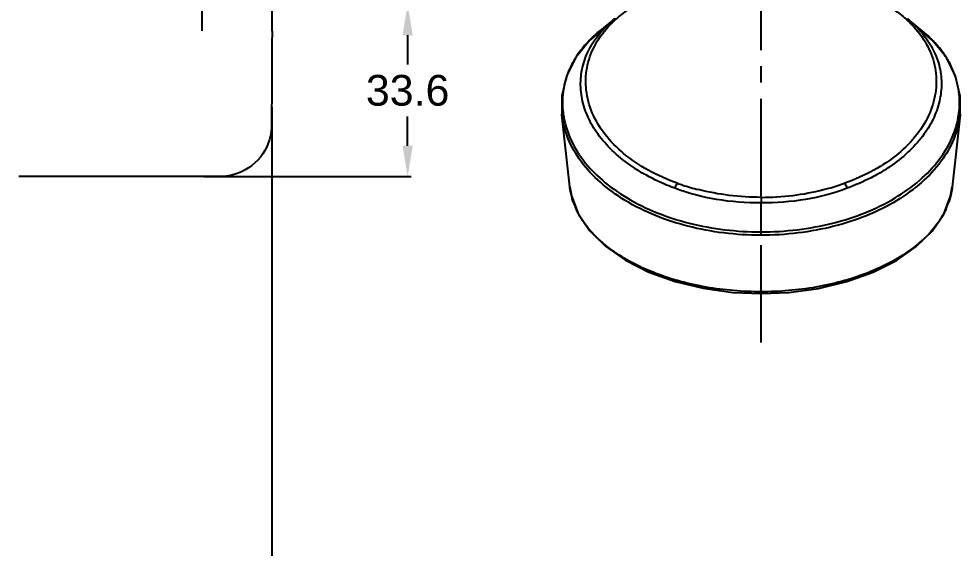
# Model space of a CAD drawing. Header units: millimetres. Extents: x 5859 to 6700, y -2125 to -1530.
# Drawn here: x 6155.4 to 6339.2, y -1928.2 to -1824.7 of the extents above; entities that cross this region are included whole.
import ezdxf

# ---------------------------------------------------------------- set-up
doc = ezdxf.new("R2010")
doc.units = ezdxf.units.MM
doc.linetypes.add('CENTER2', pattern=[28.575, 19.05, -3.175, 3.175, -3.175])
doc.layers.add('5', color=2, linetype='Continuous', lineweight=9)
doc.layers.add('CENTER', color=1, linetype='CENTER2')
doc.styles.get("Standard").update_dxf_attribs({"font": 'arial.ttf'})
doc.dimstyles.new('A4', dxfattribs={"dimtxt": 4, "dimasz": 3.5, "dimexe": 0.7, "dimexo": 0.625, "dimgap": 0.5, "dimtad": 1, "dimdec": 1, "dimdsep": 46, "dimtxsty": 'Standard', "dimcen": 2.5, "dimclrd": 5, "dimclre": 5, "dimclrt": 7, "dimadec": 3, "dimazin": 2, "dimtfac": 1, "dimtdec": 1, "dimtmove": 0, "dimatfit": 3, "dimfxl": 1.25, "dimarcsym": 0})

# ---------------------------------------------------------------- blocks, each defined once
blk = doc.blocks.new('*D118')
at = {"layer": '5', "color": 3, "lineweight": -2, "transparency": 16777216}
for p, q in [((6027.25, -1837.91), (6027.25, -2012.34)), ((6204.75, -1842.03), (6204.75, -2012.34)), ((6033.25, -2011.64), (6104.14, -2011.64)), ((6198.75, -2011.64), (6127.87, -2011.64))]:
    blk.add_line(p, q, dxfattribs=at)
at = {"layer": '5', "color": 3, "transparency": 16777216}
for points in [[(6033.25, -2010.64), (6033.25, -2012.64), (6027.25, -2011.64)], [(6198.75, -2010.64), (6198.75, -2012.64), (6204.75, -2011.64)]]:
    blk.add_solid(points, dxfattribs=at)
at = {"layer": '5', "color": 4, "transparency": 16777216, "insert": (6116, -2011.64), "char_height": 6, "attachment_point": 5}
blk.add_mtext('177.5', dxfattribs=at)
blk = doc.blocks.new('*D119')
at = {"layer": '5', "color": 3, "lineweight": -2, "transparency": 16777216}
for p, q in [((6204.25, -1821.94), (6232, -1821.94)), ((6231.3, -1827.94), (6231.3, -1833.68)), ((6231.3, -1849.55), (6231.3, -1843.81)), ((6191.44, -1855.55), (6232, -1855.55))]:
    blk.add_line(p, q, dxfattribs=at)
at = {"layer": '5', "color": 3, "transparency": 16777216}
for points in [[(6230.3, -1827.94), (6232.3, -1827.94), (6231.3, -1821.94)], [(6230.3, -1849.55), (6232.3, -1849.55), (6231.3, -1855.55)]]:
    blk.add_solid(points, dxfattribs=at)
at = {"layer": '5', "color": 4, "transparency": 16777216, "insert": (6231.3, -1838.75), "char_height": 6, "attachment_point": 5}
blk.add_mtext('33.6', dxfattribs=at)

msp = doc.modelspace()

# ---------------------------------------------------------------- linework, layer by layer
at = {"color": 7, "linetype": 'Continuous'}
for p, q in [((6204.81, -1827.17), (6204.82, -1822.88)), ((6190.21, -1855.56), (6155.36, -1855.56)), ((6191.42, -1855.55), (6190.21, -1855.56)), ((6192.53, -1855.55), (6191.42, -1855.55)), ((6193.68, -1855.55), (6192.53, -1855.55)), ((6194.79, -1855.54), (6193.68, -1855.55))]:
    msp.add_line(p, q, dxfattribs=at)
at = {"linetype": 'Continuous'}
for p, q in [((6271.7, -1824.74), (6270.56, -1825.67)), ((6271.4, -1824.99), (6271.69, -1824.75)), ((6271.57, -1824.89), (6271.4, -1824.99)), ((6329.88, -1825.51), (6328.93, -1824.74)), ((6328.94, -1824.75), (6329.23, -1824.99)), ((6329.06, -1824.89), (6329.23, -1824.99)), ((6331.07, -1826.49), (6329.88, -1825.51)), ((6333.77, -1828.88), (6330.4, -1826.07)), ((6331.82, -1827.1), (6331.07, -1826.49)), ((6266.81, -1828.93), (6266.76, -1828.98)), ((6261.43, -1843.42), (6261.43, -1843.4)), ((6261.44, -1843.51), (6261.43, -1843.42)), ((6262.96, -1857.56), (6261.44, -1843.51)), ((6339.19, -1843.51), (6337.66, -1857.66)), ((6339.2, -1843.4), (6339.19, -1843.51)), ((6284.01, -1856.89), (6283.95, -1856.87)), ((6316.62, -1856.89), (6316.68, -1856.87)), ((6262.96, -1857.57), (6262.96, -1857.56)), ((6262.97, -1857.66), (6262.96, -1857.57)), ((6337.35, -1859.39), (6337.67, -1857.56)), ((6300.32, -1859.63), (6300.32, -1860.71)), ((6300.32, -1867.04), (6300.32, -1860.71)), ((6300.32, -1878.44), (6300.32, -1878.09))]:
    msp.add_line(p, q, dxfattribs=at)
at = {"color": 7, "linetype": 'Continuous'}
for points in [[(6204.81, -1827.17), (6204.8, -1829.61), (6204.8, -1832.11), (6204.79, -1834.68), (6204.77, -1837.32), (6204.76, -1840.02), (6204.74, -1842.79), (6204.72, -1845.58)], [(6204.72, -1845.58), (6204.71, -1845.98), (6204.64, -1846.76), (6204.51, -1847.53), (6204.32, -1848.3), (6204.07, -1849.04), (6203.77, -1849.76), (6203.41, -1850.46), (6203, -1851.12), (6202.53, -1851.76), (6202.02, -1852.35), (6201.47, -1852.9), (6200.87, -1853.41), (6200.24, -1853.87), (6199.58, -1854.28), (6198.88, -1854.63), (6198.17, -1854.93), (6197.43, -1855.17), (6196.67, -1855.35), (6195.91, -1855.47), (6195.14, -1855.54), (6194.79, -1855.54)]]:
    msp.add_lwpolyline(points, dxfattribs=at)
at = {"linetype": 'Continuous'}
for points in [[(6268.89, -1827.19), (6266.86, -1828.88), (6264.12, -1832.29), (6262.31, -1835.94), (6261.42, -1839.82), (6261.43, -1843.42)], [(6270.56, -1825.67), (6269.56, -1826.49), (6268.81, -1827.1)], [(6339.2, -1843.41), (6339.21, -1839.83), (6338.33, -1835.94), (6336.52, -1832.29), (6333.77, -1828.88)], [(6262.96, -1857.57), (6263.27, -1859.33), (6264.6, -1862.82), (6266.83, -1866.14), (6269.94, -1869.2), (6273.83, -1871.93), (6278.4, -1874.24), (6283.52, -1876.08), (6289.04, -1877.41), (6294.82, -1878.2), (6300.32, -1878.44)], [(6300.32, -1878.44), (6305.76, -1878.2), (6311.53, -1877.42), (6317.06, -1876.09), (6322.19, -1874.26), (6326.75, -1871.96), (6330.63, -1869.25), (6333.74, -1866.21), (6336, -1862.9), (6337.35, -1859.39)]]:
    msp.add_lwpolyline(points, dxfattribs=at)
for centre, radius, start, end in [((6284.57, -1840.56), 20.39, 130.2406, 133.3611), ((6286.08, -1840.56), 21.14, 133.9724, 136.4623), ((6287.04, -1841.57), 22.54, 131.9057, 133.9678), ((6313.61, -1841.45), 22.44, 45.8732, 47.938), ((6316.05, -1840.57), 20.4, 46.639, 49.7596), ((6316.21, -1838.88), 18.78, 43.341, 46.1112), ((6284.55, -1840.53), 20.35, 133.3696, 139.6113), ((6285.36, -1839.88), 20.15, 136.4729, 137.7529), ((6316.02, -1839.06), 19.04, 41.9643, 43.3402), ((6316.13, -1840.49), 20.29, 40.3691, 46.6362), ((6316.72, -1845.66), 23.92, 46.0824, 50.8667), ((6282.95, -1844.66), 22.54, 134.9894, 135.747), ((6317.62, -1844.72), 22.62, 43.7137, 46.0668), ((6318.15, -1844.22), 21.89, 41.1429, 43.7147), ((6279.25, -1841.85), 17.88, 149.5835, 151.7282), ((6321.9, -1841.58), 17.3, 25.2833, 28.3662), ((6322.48, -1841.08), 16.62, 352.1808, 353.8834), ((6293.75, -1826.21), 33.13, 235.778, 240.3961), ((6305.99, -1824.86), 34.75, 299.7752, 304.1809), ((6275.83, -1856.17), 12.95, 186.6136, 186.9318), ((6324.8, -1856.17), 12.95, 353.0224, 353.3864), ((6277.59, -1855.69), 14.77, 198.9341, 204.455), ((6323.03, -1855.69), 14.79, 335.4293, 340.9872), ((6281.05, -1853.73), 18.76, 215.0585, 216.4895), ((6319.58, -1853.72), 18.77, 323.4617, 324.9445)]:
    msp.add_arc(centre, radius, start, end, dxfattribs=at)
for points, knots in [([(6276.78, -1821.19), (6275.97, -1821.79), (6274.72, -1822.64), (6273.12, -1823.83), (6272.36, -1824.47), (6271.99, -1824.79)], [0, 0, 0, 0, 0.504977, 0.753857, 1, 1, 1, 1]), ([(6323.85, -1821.19), (6324.66, -1821.79), (6326.31, -1822.92), (6327.9, -1824.14), (6328.64, -1824.79)], [0, 0, 0, 0, 0.504851, 1, 1, 1, 1]), ([(6271.99, -1824.79), (6271.95, -1824.79), (6271.81, -1824.8), (6271.66, -1824.84), (6271.57, -1824.89)], [0, 0, 0, 0, 0.261986, 1, 1, 1, 1]), ([(6328.64, -1824.79), (6328.68, -1824.79), (6328.83, -1824.8), (6328.97, -1824.84), (6329.06, -1824.89)], [0, 0, 0, 0, 0.261998, 1, 1, 1, 1]), ([(6275.12, -1853.61), (6273.89, -1852.76), (6271.61, -1850.96), (6268.74, -1847.86), (6266.63, -1844.48), (6265.35, -1840.92), (6264.93, -1837.31), (6265.42, -1833.74), (6266.8, -1830.33), (6268.23, -1828.3), (6269.04, -1827.34)], [0, 0, 0, 0, 0.145444, 0.281695, 0.409472, 0.530296, 0.646187, 0.760341, 0.877055, 1, 1, 1, 1]), ([(6283.95, -1856.87), (6282.01, -1856.16), (6278.34, -1854.56), (6273.55, -1851.34), (6269.76, -1847.55), (6267.19, -1843.29), (6265.98, -1838.78), (6266.11, -1834.27), (6267.61, -1829.97), (6269.4, -1827.48), (6270.45, -1826.33)], [0, 0, 0, 0, 0.154274, 0.297583, 0.429514, 0.551102, 0.664779, 0.773852, 0.883735, 1, 1, 1, 1]), ([(6268.81, -1827.1), (6268.65, -1827.23), (6268.04, -1827.75), (6267.44, -1828.3), (6267.02, -1828.72)], [0, 0, 0, 0, 0.253413, 1, 1, 1, 1]), ([(6330.18, -1826.33), (6331.23, -1827.48), (6333.02, -1829.97), (6334.53, -1834.27), (6334.65, -1838.78), (6333.44, -1843.29), (6330.87, -1847.55), (6327.09, -1851.34), (6322.29, -1854.56), (6318.62, -1856.17), (6316.68, -1856.87)], [0, 0, 0, 0, 0.116257, 0.226143, 0.335199, 0.448875, 0.570459, 0.702399, 0.845703, 1, 1, 1, 1]), ([(6331.59, -1827.34), (6332.41, -1828.31), (6333.84, -1830.34), (6335.22, -1833.74), (6335.7, -1837.31), (6335.28, -1840.92), (6334, -1844.48), (6331.89, -1847.86), (6329.02, -1850.96), (6326.74, -1852.76), (6325.51, -1853.61)], [0, 0, 0, 0, 0.122957, 0.239661, 0.353821, 0.469714, 0.590538, 0.718318, 0.854561, 1, 1, 1, 1]), ([(6266.76, -1828.98), (6266.47, -1829.28), (6265.39, -1830.46), (6264.44, -1831.77), (6263.83, -1832.8)], [0, 0, 0, 0, 0.256989, 1, 1, 1, 1]), ([(6337.11, -1833.36), (6336.95, -1833.05), (6336.22, -1831.8), (6335.35, -1830.63), (6334.63, -1829.81)], [0, 0, 0, 0, 0.24467, 1, 1, 1, 1]), ([(6263.5, -1833.38), (6263.34, -1833.69), (6262.74, -1834.89), (6262.28, -1836.17), (6262.03, -1837.15)], [0, 0, 0, 0, 0.253455, 1, 1, 1, 1]), ([(6339, -1842.85), (6339.16, -1841.38), (6339.08, -1838.38), (6338.17, -1835.53), (6337.53, -1834.19)], [0, 0, 0, 0, 0.499334, 1, 1, 1, 1]), ([(6262.03, -1837.15), (6261.65, -1838.66), (6261.43, -1840.76), (6261.62, -1842.83), (6261.69, -1843.35)], [0, 0, 0, 0, 0.747902, 1, 1, 1, 1]), ([(6300.29, -1867.04), (6297.87, -1867.04), (6293.07, -1866.74), (6284, -1865.06), (6275.67, -1861.79), (6268.94, -1856.94), (6265.11, -1852.88), (6262.49, -1848.37), (6261.63, -1845.12), (6261.44, -1843.51)], [0, 0, 0, 0, 0.147854, 0.292859, 0.562835, 0.684907, 0.797387, 0.901411, 1, 1, 1, 1]), ([(6261.69, -1843.35), (6261.91, -1844.93), (6262.83, -1848.14), (6265.5, -1852.55), (6269.34, -1856.53), (6276.03, -1861.27), (6286.49, -1865.31), (6295.6, -1866.38), (6300.32, -1866.38)], [0, 0, 0, 0, 0.098916, 0.203294, 0.316157, 0.438459, 0.708357, 1, 1, 1, 1]), ([(6339.19, -1843.51), (6339.01, -1845.12), (6338.14, -1848.38), (6335.52, -1852.88), (6331.69, -1856.95), (6324.94, -1861.81), (6316.6, -1865.07), (6307.52, -1866.74), (6302.71, -1867.04), (6300.29, -1867.04)], [0, 0, 0, 0, 0.098576, 0.202593, 0.315075, 0.437156, 0.707155, 0.85216, 1, 1, 1, 1]), ([(6300.32, -1866.38), (6305.03, -1866.38), (6314.14, -1865.31), (6324.61, -1861.27), (6331.3, -1856.52), (6335.14, -1852.54), (6337.8, -1848.13), (6338.72, -1844.92), (6338.94, -1843.34)], [0, 0, 0, 0, 0.291664, 0.561566, 0.683863, 0.796717, 0.901086, 1, 1, 1, 1]), ([(6283.49, -1857.86), (6282.95, -1857.66), (6280.86, -1856.83), (6278.84, -1855.84), (6277.39, -1855.02)], [0, 0, 0, 0, 0.256298, 1, 1, 1, 1]), ([(6323.25, -1855.02), (6322.77, -1855.29), (6320.8, -1856.36), (6318.73, -1857.26), (6317.15, -1857.86)], [0, 0, 0, 0, 0.243567, 1, 1, 1, 1]), ([(6283.95, -1856.87), (6283.91, -1856.94), (6283.72, -1857.26), (6283.58, -1857.6), (6283.49, -1857.86)], [0, 0, 0, 0, 0.238353, 1, 1, 1, 1]), ([(6284.01, -1856.89), (6284.35, -1857.01), (6285.7, -1857.46), (6287.06, -1857.86), (6288.1, -1858.12)], [0, 0, 0, 0, 0.247061, 1, 1, 1, 1]), ([(6312.53, -1858.12), (6312.88, -1858.04), (6314.25, -1857.67), (6315.61, -1857.24), (6316.62, -1856.89)], [0, 0, 0, 0, 0.252438, 1, 1, 1, 1]), ([(6317.15, -1857.86), (6317.11, -1857.77), (6316.99, -1857.43), (6316.82, -1857.1), (6316.68, -1856.87)], [0, 0, 0, 0, 0.257067, 1, 1, 1, 1]), ([(6263.62, -1860.49), (6263.54, -1860.26), (6263.26, -1859.36), (6263.07, -1858.43), (6262.98, -1857.73)], [0, 0, 0, 0, 0.253421, 1, 1, 1, 1]), ([(6300.32, -1860.71), (6297.41, -1860.71), (6291.68, -1860.33), (6286.11, -1858.87), (6283.49, -1857.86)], [0, 0, 0, 0, 0.508775, 1, 1, 1, 1]), ([(6300.32, -1859.63), (6298.24, -1859.64), (6294.13, -1859.37), (6290.08, -1858.63), (6288.1, -1858.12)], [0, 0, 0, 0, 0.504644, 1, 1, 1, 1]), ([(6317.15, -1857.86), (6314.53, -1858.87), (6308.95, -1860.33), (6303.22, -1860.71), (6300.32, -1860.71)], [0, 0, 0, 0, 0.491225, 1, 1, 1, 1]), ([(6300.32, -1859.63), (6302.39, -1859.63), (6306.5, -1859.38), (6310.55, -1858.62), (6312.53, -1858.12)], [0, 0, 0, 0, 0.504663, 1, 1, 1, 1]), ([(6337.65, -1857.74), (6337.62, -1857.98), (6337.48, -1858.91), (6337.24, -1859.83), (6337.01, -1860.51)], [0, 0, 0, 0, 0.247284, 1, 1, 1, 1]), ([(6265.69, -1864.5), (6265.54, -1864.29), (6264.96, -1863.43), (6264.46, -1862.51), (6264.14, -1861.81)], [0, 0, 0, 0, 0.256147, 1, 1, 1, 1]), ([(6336.48, -1861.84), (6336.37, -1862.07), (6335.92, -1862.99), (6335.38, -1863.87), (6334.94, -1864.5)], [0, 0, 0, 0, 0.244456, 1, 1, 1, 1]), ([(6300.32, -1878.09), (6296.73, -1878.09), (6289.73, -1877.51), (6279.98, -1874.93), (6271.82, -1870.85), (6267.52, -1866.99), (6265.97, -1864.88)], [0, 0, 0, 0, 0.283775, 0.552263, 0.793047, 1, 1, 1, 1]), ([(6334.66, -1864.9), (6333.1, -1867), (6328.8, -1870.86), (6320.64, -1874.93), (6310.89, -1877.51), (6303.9, -1878.09), (6300.32, -1878.09)], [0, 0, 0, 0, 0.206991, 0.447789, 0.71626, 1, 1, 1, 1])]:
    msp.add_open_spline(points, degree=3, knots=knots, dxfattribs=at)
at = {"layer": 'CENTER'}
for p, q in [((6300.33, -1888), (6300.33, -1734.75)), ((6191.18, -1827.06), (6191.18, -1740.58))]:
    msp.add_line(p, q, dxfattribs=at)

# ---------------------------------------------------------------- dimensions: what is measured, and where the dimension line sits
at = {"layer": '5'}
dim = msp.add_linear_dim(base=(6231.3, -1821.94), p1=(6190.81, -1855.55), p2=(6203.62, -1821.94), angle=90, dimstyle='A4', override={"dimtxt": 6, "dimasz": 6, "dimgap": 2, "dimtad": 0, "dimtih": 1, "dimclrd": 3, "dimclre": 3, "dimclrt": 4}, dxfattribs=at)
dim.commit()
dim.dimension.update_dxf_attribs({"geometry": '*D119', "text_midpoint": (6231.3, -1838.75)})
dim = msp.add_linear_dim(base=(6204.75, -2011.64), p1=(6027.25, -1837.28), p2=(6204.75, -1841.4), dimstyle='A4', override={"dimtxt": 6, "dimasz": 6, "dimgap": 2, "dimtad": 0, "dimtih": 1, "dimclrd": 3, "dimclre": 3, "dimclrt": 4}, dxfattribs=at)
dim.commit()
dim.dimension.update_dxf_attribs({"geometry": '*D118', "text_midpoint": (6116, -2011.64)})

doc.saveas('drawing.dxf')
